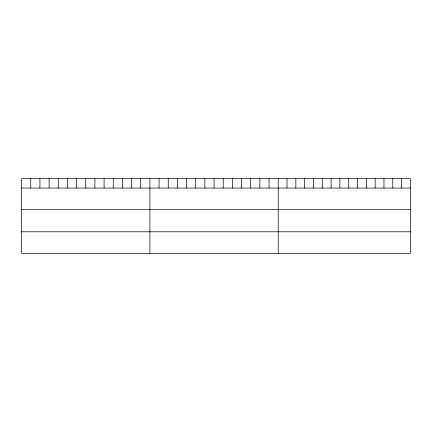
<?xml version="1.0" encoding="UTF-8"?>
<svg xmlns="http://www.w3.org/2000/svg" width="432" height="432" viewBox="0 0 432 432"><rect width="100%" height="100%" fill="white"/><g stroke="black" fill="none" stroke-linecap="round" stroke-linejoin="round"><path stroke-width="0.65" d="M410.4 188.055L410.4 253.336L21.6 253.336L21.6 178.664L410.4 178.664L410.4 188.055L21.6 188.055M21.6 209.596L410.4 209.596M21.6 231.795L410.4 231.795M401.587 178.664L401.587 188.055M392.774 178.664L392.774 188.055M383.962 178.664L383.962 188.055M375.149 178.664L375.149 188.055M366.336 178.664L366.336 188.055M357.523 178.664L357.523 188.055M348.71 178.664L348.71 188.055M339.898 178.664L339.898 188.055M331.085 178.664L331.085 188.055M322.272 178.664L322.272 188.055M313.459 178.664L313.459 188.055M304.646 178.664L304.646 188.055M295.834 178.664L295.834 188.055M287.021 178.664L287.021 188.055M278.208 178.664L278.208 253.336M269.044 178.664L269.044 188.055M259.88 178.664L259.88 188.055M250.717 178.664L250.717 188.055M241.547 178.664L241.547 188.055M232.384 178.664L232.384 188.055M223.22 178.664L223.22 188.055M214.056 178.664L214.056 188.055M204.892 178.664L204.892 188.055M195.728 178.664L195.728 188.055M186.565 178.664L186.565 188.055M177.395 178.664L177.395 188.055M168.232 178.664L168.232 188.055M159.068 178.664L159.068 188.055M149.904 178.664L149.904 253.336M140.74 178.664L140.74 188.055M131.576 178.664L131.576 188.055M122.413 178.664L122.413 188.055M113.243 178.664L113.243 188.055M104.08 178.664L104.08 188.055M94.916 178.664L94.916 188.055M85.752 178.664L85.752 188.055M76.588 178.664L76.588 188.055M67.424 178.664L67.424 188.055M58.261 178.664L58.261 188.055M49.091 178.664L49.091 188.055M39.928 178.664L39.928 188.055M30.764 178.664L30.764 188.055"/></g></svg>
